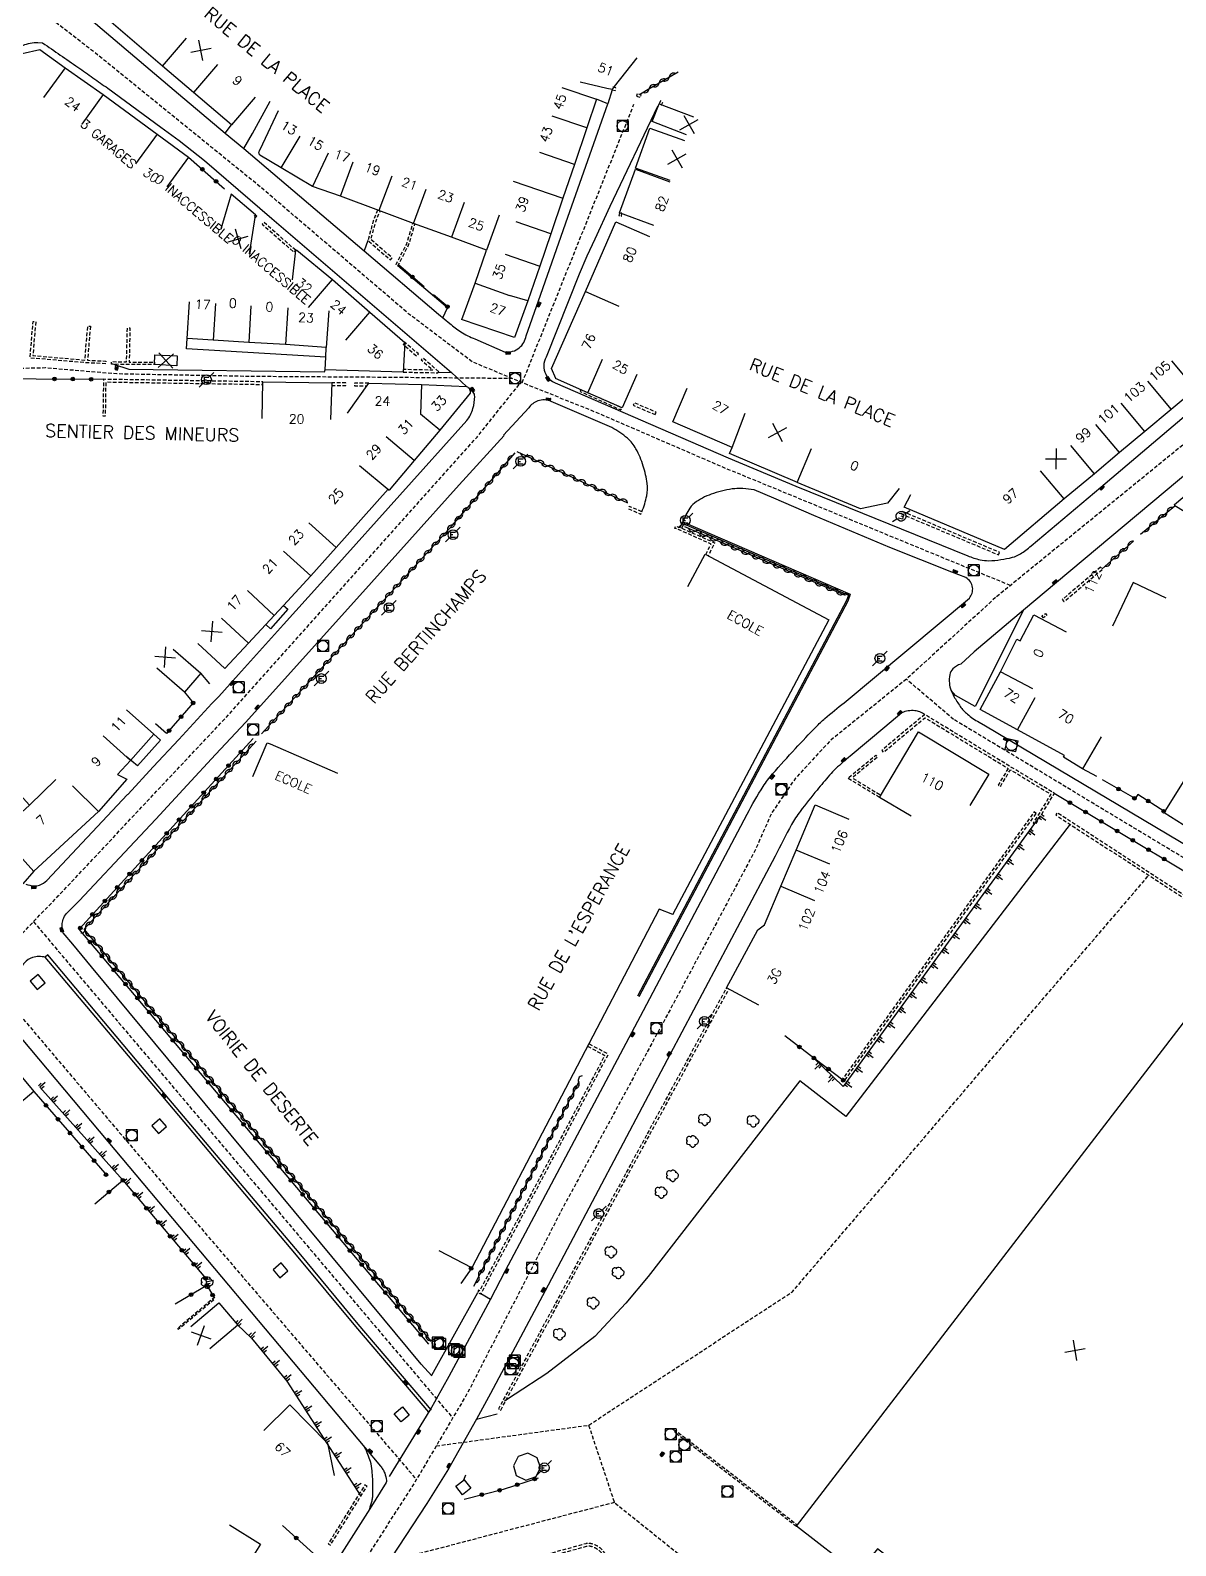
# Model space of a CAD drawing. Header units: millimetres. Extents: x 155999 to 157000, y 122000 to 123000.
# Drawn here: x 156543.5 to 156699.7, y 122399.7 to 122606.3 of the extents above; entities that cross this region are included whole.
import ezdxf
from ezdxf.enums import TextEntityAlignment as Align

# ---------------------------------------------------------------- set-up
doc = ezdxf.new("R2010")
doc.units = ezdxf.units.MM
doc.linetypes.add('DASHED', pattern=[0.75, 0.5, -0.25])
doc.layers.get('0').update_dxf_attribs({"linetype": 'CONTINUOUS'})
for name, color, linetype in [('W0001', 6, 'DASHED'), ('W0008', 7, 'CONTINUOUS'), ('W0017', 7, 'CONTINUOUS'), ('W0100', 7, 'CONTINUOUS'), ('W0112', 1, 'DASHED'), ('W0211', 2, 'CONTINUOUS'), ('W0300', 7, 'CONTINUOUS'), ('W0310', 3, 'CONTINUOUS'), ('W0322', 7, 'CONTINUOUS'), ('W0400', 7, 'CONTINUOUS'), ('W0420', 7, 'CONTINUOUS'), ('W0471', 7, 'CONTINUOUS'), ('W0989', 7, 'CONTINUOUS'), ('W0991', 7, 'CONTINUOUS'), ('W1102', 7, 'CONTINUOUS')]:
    doc.layers.add(name, color=color, linetype=linetype)
doc.styles.get("Standard").update_dxf_attribs({"font": 'romans.shx', "width": 0.85})

# ---------------------------------------------------------------- blocks, each defined once
blk = doc.blocks.new('t310o')
at = {"color": 0, "linetype": 'Continuous'}
for centre, start, end in [((-0.5, 0.38), 216.8699, 323.1304), ((0.5, -0.37), 36.8699, 143.1303)]:
    blk.add_arc(centre, 0.625, start, end, dxfattribs=at)
blk = doc.blocks.new('t991o')
at = {"color": 0, "linetype": 'Continuous'}
for p, q in [((-1, 1), (1, -1)), ((-1, -1), (1, 1))]:
    blk.add_line(p, q, dxfattribs=at)
blk = doc.blocks.new('T420')
for p, q in [((0.75, 0.75), (-0.75, 0.75)), ((-0.75, 0.75), (-0.75, -0.75)), ((0.75, 0.75), (0.75, -0.75)), ((0.75, -0.75), (-0.75, -0.75))]:
    blk.add_line(p, q)
blk.add_ellipse((0, 0), major_axis=(-0.53, 0.53), ratio=1, start_param=3.926991, end_param=10.210176)
blk = doc.blocks.new('t322o')
at = {"color": 0, "linetype": 'Continuous'}
for radius in [0.25, 0.15]:
    blk.add_circle((0, 0), radius, dxfattribs=at)
blk = doc.blocks.new('T400')
for p, q in [((-0.15, 0.3), (0.15, 0.3)), ((-0.15, -0.25), (-0.15, 0.3)), ((-0.15, 0.15), (0.15, 0.15)), ((-0.15, 0), (0.15, 0)), ((0.15, 0.3), (0.15, -0.25)), ((-0.15, -0.15), (0.15, -0.15)), ((-0.15, -0.25), (-0.15, -0.3)), ((-0.15, -0.3), (0.15, -0.3)), ((0.15, -0.3), (0.15, -0.25))]:
    blk.add_line(p, q)
blk = doc.blocks.new('t211o')
at = {"color": 0, "linetype": 'Continuous'}
for p, q in [((-0.29, 0.5), (-0.29, 0)), ((0, 1), (0, 0)), ((0.29, 0.5), (0.29, 0))]:
    blk.add_line(p, q, dxfattribs=at)
blk = doc.blocks.new('T471')
for p, q in [((-0.333334, 0.333334), (-0.333334, -0.333334)), ((-0.333334, 0.333334), (0.333334, 0.333334)), ((-0.333334, 0), (0, 0)), ((0.500001, 0.500001), (1.000002, 1.000002)), ((-0.500001, -0.500001), (-1.000002, -1.000002)), ((-0.333334, -0.333334), (0.333334, -0.333334))]:
    blk.add_line(p, q)
blk.add_ellipse((0, 0), major_axis=(0.471405, 0.471405), ratio=1, start_param=5.4977871438, end_param=11.780972451)
blk = doc.blocks.new('T300')
for p, q in [((-0.8, 0.51), (-0.86, 0.34)), ((-0.86, 0.34), (-0.86, 0.17)), ((-0.86, 0.17), (-0.74, 0.06)), ((-0.69, 0.63), (-0.8, 0.51)), ((-0.8, -0.06), (-0.74, 0.06)), ((-0.74, 0.06), (-0.69, 0.11)), ((-0.57, 0.69), (-0.69, 0.63)), ((-0.46, 0.69), (-0.57, 0.69)), ((-0.29, 0.63), (-0.46, 0.69)), ((-0.29, 0.63), (-0.17, 0.74)), ((-0.23, 0.57), (-0.29, 0.63)), ((-0.17, 0.74), (-0.06, 0.8)), ((-0.06, 0.8), (0.06, 0.8)), ((0.06, 0.8), (0.23, 0.74)), ((0.23, 0.74), (0.34, 0.63)), ((0.34, 0.63), (0.4, 0.51)), ((0.46, 0.46), (0.34, 0.46)), ((0.4, 0.51), (0.4, 0.46)), ((0.57, 0.4), (0.46, 0.46)), ((0.57, 0.4), (0.69, 0.29)), ((0.69, 0.29), (0.74, 0.17)), ((0.74, 0.06), (0.69, -0.17)), ((0.74, 0.17), (0.74, 0.06)), ((-0.8, -0.17), (-0.8, -0.06)), ((-0.8, -0.23), (-0.8, -0.17)), ((-0.74, -0.34), (-0.8, -0.23)), ((-0.69, -0.4), (-0.74, -0.34)), ((-0.51, -0.46), (-0.69, -0.4)), ((-0.4, -0.46), (-0.51, -0.46)), ((-0.4, -0.46), (-0.34, -0.46)), ((-0.34, -0.46), (-0.34, -0.4)), ((-0.34, -0.51), (-0.34, -0.46)), ((-0.29, -0.63), (-0.34, -0.51)), ((-0.17, -0.74), (-0.29, -0.63)), ((-0.06, -0.8), (-0.17, -0.74)), ((0.06, -0.8), (-0.06, -0.8)), ((0.17, -0.74), (0.06, -0.8)), ((0.23, -0.69), (0.17, -0.74)), ((0.29, -0.46), (0.23, -0.46)), ((0.29, -0.63), (0.23, -0.69)), ((0.46, -0.4), (0.29, -0.46)), ((0.34, -0.51), (0.29, -0.63)), ((0.34, -0.51), (0.34, -0.46)), ((0.57, -0.34), (0.46, -0.4)), ((0.63, -0.29), (0.57, -0.34)), ((0.69, -0.17), (0.63, -0.29))]:
    blk.add_line(p, q)

msp = doc.modelspace()

# ---------------------------------------------------------------- linework, layer by layer
at = {"layer": 'W0001', "flags": 128}
for points in [[(156677.2, 122530.64), (156665.57, 122535.41), (156637.9, 122546.8), (156620.69, 122554.24), (156611.34, 122558), (156603.78, 122561.14), (156595.18, 122567.65), (156575.07, 122584.85), (156552.36, 122603.28), (156540.62, 122612.35), (156526.2, 122622.22), (156514.46, 122624.31), (156502.6, 122630.36), (156480.11, 122642.19)], [(156610.63, 122558.3), (156625.86, 122596.25)], [(156729.53, 122573.77), (156709.34, 122556.81), (156675.19, 122529)], [(156510.79, 122561.3), (156521.53, 122559.76), (156532.46, 122560.11), (156545.6, 122560.34), (156555.36, 122559.53), (156573.61, 122559.18), (156591.29, 122559.06), (156609.18, 122558.9)], [(156526.3, 122466.45), (156547.35, 122488.3), (156570.71, 122513.16), (156604.47, 122550.88), (156610.46, 122558.37)], [(156675.19, 122529), (156663.01, 122517.86), (156652.66, 122509.5), (156647.9, 122504.38), (156644.64, 122499.62), (156642.43, 122494.62)], [(156669.46, 122512.37), (156663.01, 122517.86)], [(156885.67, 122419.19), (156883.35, 122417.57), (156881.84, 122416.92), (156879.6, 122416.39), (156877.36, 122416.43), (156875.03, 122416.71), (156871.53, 122417.57), (156862.76, 122419.65), (156830.63, 122427.32), (156826.11, 122428.22), (156821.01, 122429), (156814.91, 122428.92), (156810.01, 122428.83), (156807.31, 122429.59), (156802.92, 122432.29), (156791.7, 122439.38), (156769.25, 122452.79), (156719.89, 122481.96), (156699.55, 122494.28), (156669.46, 122512.37)], [(156642.43, 122494.62), (156632.16, 122475.33), (156616.09, 122445.65), (156603.19, 122420.59), (156595.88, 122408.19), (156588.34, 122396.51), (156586.63, 122393.83)], [(156598.91, 122413.32), (156619.68, 122416.14), (156647.47, 122434.34), (156696.07, 122491.11)], [(156543.97, 122484.79), (156601.14, 122417.12)], [(156537.24, 122477.8), (156562.27, 122448.3), (156596.2, 122408.73)], [(156619.68, 122416.14), (156623.19, 122405.6), (156668.45, 122369.35)], [(156623.19, 122405.6), (156588.3, 122396.45)]]:
    msp.add_lwpolyline(points, dxfattribs=at)
at = {"layer": 'W0008', "flags": 128}
for points in [[(156551.23, 122608.29), (156563.77, 122597.69), (156570.1, 122592.33), (156572.68, 122590.21), (156589.07, 122576.28), (156599.21, 122567.65), (156600.74, 122566.37, 0.021853), (156601.47, 122565.76, 0.021853), (156602.26, 122565.21, 0.02428), (156603.19, 122564.69, 0.02428), (156604.16, 122564.25), (156608.29, 122562.46, 0.096091), (156609.31, 122562.57, 0.096091), (156610.21, 122563.05, 0.089552), (156610.84, 122563.77, 0.089552), (156611.17, 122564.67), (156612.86, 122569.45), (156616.84, 122580.86), (156622.28, 122596.3), (156620.76, 122596.96)], [(156506.79, 122549.37), (156525.18, 122578.11), (156529, 122582.6), (156529.69, 122583.58), (156530.77, 122585.31), (156532.31, 122587.8), (156541.19, 122603.31, -0.049086), (156541.82, 122603.86, -0.049086), (156542.54, 122604.28, -0.061304), (156543.54, 122604.6, -0.061304), (156544.58, 122604.66), (156545.22, 122604.62, -0.000956), (156547.63, 122602.96, -0.000956), (156550.04, 122601.3, -0.000816), (156552.08, 122599.87, -0.000816), (156554.12, 122598.43), (156561.36, 122593.14), (156563.82, 122591.33), (156567.31, 122588.58), (156576.48, 122580.7), (156600.96, 122559.66)], [(156629.06, 122595.96), (156622.57, 122582.3), (156620.52, 122577.87), (156619.45, 122575.55), (156618.37, 122573.1), (156613.88, 122561.77, 0.122007), (156613.57, 122560.61, 0.122007), (156613.84, 122559.44, 0.08951), (156614.38, 122558.73, 0.08951), (156615.13, 122558.25), (156638.7, 122548.03), (156647.96, 122544.2), (156671.38, 122534.69, 0.043863), (156673.06, 122534.15, 0.064023), (156674.26, 122534.02, 0.028066), (156675.9, 122534.16, 0.028876), (156677.47, 122534.48, 0.075082), (156678.58, 122534.95, 0.049808), (156680.01, 122536.05), (156689.53, 122544.03), (156727.49, 122576.23)], [(156731.57, 122571.3), (156683.49, 122531.04), (156678.99, 122527.28), (156672.38, 122514.15), (156669.71, 122515.66), (156669.11, 122516.32, 0.037875), (156669.49, 122515.51, 0.021257), (156670.35, 122514.16, 0.06657), (156671.33, 122513.09, 0.050372), (156672.92, 122512.01), (156673.8, 122511.48), (156721.9, 122482.9)], [(156542.91, 122489.92, 0.060392), (156544.03, 122489.67, 0.127502), (156544.8, 122489.79, 0.084384), (156545.79, 122490.42), (156556.8, 122502.14), (156556.89, 122502.18), (156560.31, 122505.9), (156563.8, 122509.66), (156568.3, 122514.55), (156569.23, 122515.5), (156571.94, 122518.5), (156578.05, 122525.31), (156584.78, 122532.79), (156603.06, 122553.14, 0.053318), (156603.57, 122553.91, 0.053318), (156603.91, 122554.76, 0.066053), (156604.15, 122556.42, 0.181962), (156603.93, 122557.01), (156603.44, 122557.58)], [(156626.94, 122540.69, 0.054365), (156627.6, 122542.88, 0.075065), (156627.66, 122544.54, 0.048795), (156627.14, 122546.93, 0.047017), (156626.14, 122549.27, 0.088938), (156624.97, 122550.72, 0.063604), (156622.83, 122552.16), (156614.59, 122555.73, 0.095503), (156613.67, 122555.94, 0.095503), (156612.74, 122555.81, 0.079193), (156612.05, 122555.43, 0.079193), (156611.51, 122554.86), (156608.09, 122551.12)], [(156598.3, 122422.88), (156596.83, 122424.44), (156551.89, 122478.66), (156549.34, 122481.75), (156548.04, 122483.27, -0.070157), (156547.87, 122483.98, -0.070157), (156547.91, 122484.71, -0.083954), (156548.22, 122485.53, -0.083954), (156548.78, 122486.21), (156550.21, 122487.63), (156557.8, 122495.75), (156560.67, 122498.77), (156564.95, 122503.41), (156568.79, 122507.57), (156571.55, 122510.55), (156572.9, 122511.96), (156588.49, 122529.28), (156602.03, 122544.35), (156608.15, 122551.08)], [(156592.53, 122409.13), (156598.05, 122418.2), (156600.64, 122422.82), (156606.31, 122433.3), (156608.33, 122437.23), (156627.15, 122472.69), (156633.3, 122484.31), (156641.3, 122499.46, -0.019307), (156643.49, 122503.23, -0.039297), (156644.77, 122504.95, -0.006037), (156647.88, 122508.4, -0.006832), (156650.7, 122511.37, -0.021894), (156651.9, 122512.49, -0.010505), (156654.53, 122514.66), (156671.6, 122528.92, 0.107975), (156671.98, 122529.6, 0.107975), (156672.04, 122530.37, 0.116351), (156671.74, 122531.14, 0.116351), (156671.12, 122531.71), (156669.23, 122532.46), (156660.77, 122535.81), (156650.38, 122540.16), (156644.93, 122542.54), (156642.24, 122543.67, 0.031427), (156640.73, 122543.86, 0.042993), (156639.62, 122543.84, 0.055379), (156636.71, 122543.2, 0.06357), (156634.37, 122542.07, 0.100423), (156633.48, 122541.18, 0.060329), (156632.54, 122539.33)], [(156678.99, 122527.28), (156672.27, 122521.59), (156670.42, 122519.93, 0.106363), (156669.36, 122519.26, 0.153099), (156668.94, 122518.48, 0.065919), (156668.88, 122517.32, 0.074404), (156669.11, 122516.32)], [(156665.51, 122513.05, 0.059251), (156664.86, 122513.39, 0.059251), (156664.15, 122513.56, 0.072108), (156663.26, 122513.54, 0.072108), (156662.41, 122513.27), (156660.07, 122511.34), (156655.36, 122507.38, 0.013764), (156653.4, 122505.67, 0.028592), (156652.53, 122504.77, 0.007864), (156650.84, 122502.75, 0.005582), (156648.54, 122499.84, 0.03648), (156647.35, 122498.03, 0.012407), (156645.12, 122493.71), (156630.81, 122466.71), (156613.74, 122434.48), (156606.3, 122420.44), (156604.41, 122416.98), (156600.57, 122410.21), (156597.62, 122405.47), (156592.75, 122398.04), (156588.08, 122390.58)], [(156597.89, 122417.91), (156587.91, 122429.61), (156579.83, 122439.34), (156561.59, 122460.94), (156545.58, 122479.96, 0.11952), (156543.84, 122479.91, 0.15965), (156542.73, 122479.19, 0.086789), (156541.94, 122477.75, 0.094318), (156541.73, 122476.25, 0.049888), (156541.82, 122475.6, 0.043857), (156542.07, 122474.9)], [(156460.24, 122428.86), (156474.6, 122427.43), (156479.08, 122427.06), (156484.57, 122427.69), (156489.24, 122429.57), (156493.3, 122432.13), (156499.99, 122436.78), (156505.79, 122441.15), (156510.39, 122445.11), (156515.02, 122449.89), (156532.64, 122467.97), (156533.39, 122468.67), (156536.2, 122471.54, -0.069827), (156536.72, 122472.12, -0.082116), (156537.28, 122472.46, -0.072343), (156538.19, 122472.67, -0.087127), (156538.97, 122472.6, -0.120139), (156539.23, 122472.46, -0.03328), (156539.95, 122471.71), (156554.11, 122454.83), (156589.17, 122413.08)]]:
    msp.add_lwpolyline(points, format="xyb", dxfattribs=at)
for points in [[(156622.88, 122598.24), (156622.28, 122596.3)], [(156554.9, 122560.81), (156556.96, 122560.15), (156583.65, 122559.78), (156583.76, 122560.05)], [(156603.01, 122557.78), (156600.96, 122559.66), (156599.06, 122559.64)], [(156531.87, 122558.51), (156534.57, 122558.89), (156544.33, 122558.81)], [(156685.34, 122498.08), (156654.76, 122458.24), (156648.47, 122463.1), (156627.8, 122436.4), (156624.77, 122432.77), (156620.52, 122428.24), (156614, 122423.18), (156609.67, 122420.39), (156608.23, 122419.41)], [(156598.25, 122418.21), (156588.27, 122429.91), (156580.19, 122439.64), (156561.95, 122461.25), (156545.94, 122480.26), (156545.58, 122479.96)], [(156604.41, 122416.98), (156607.21, 122417.69)], [(156589.82, 122404.73), (156584.45, 122396.22)]]:
    msp.add_lwpolyline(points, dxfattribs=at)
msp.add_lwpolyline([(156590.23, 122406.38, 0.02419), (156590.27, 122407.74, 0.015104), (156590.16, 122409.91, 0.054635), (156589.92, 122411.17, 0.033886), (156589.18, 122413.1), (156591.28, 122410.57, -0.045936), (156591.62, 122410.11, -0.045936), (156591.87, 122409.6, -0.051728), (156592.13, 122408.62, -0.180605), (156592.07, 122408.33), (156589.82, 122404.73, 0.021657), (156590.14, 122405.81, 0.04257)], format="xyb", close=True, dxfattribs=at)
at = {"layer": 'W0017', "flags": 128}
for points in [[(156572.68, 122590.21), (156573.83, 122592.29), (156576.26, 122596.66)], [(156570.1, 122592.33), (156570.96, 122593.44)], [(156589.59, 122577.7), (156589.07, 122576.28)], [(156599.82, 122567.14), (156600.44, 122568.51), (156593.67, 122574.21)], [(156583.82, 122561.79), (156564.84, 122562.92), (156564.91, 122564.33)], [(156632.37, 122538.45), (156632.65, 122539.05), (156655.1, 122529.33), (156654.85, 122528.59), (156626.33, 122474.65)], [(156632.18, 122538.54), (156632.54, 122539.33), (156655.36, 122529.45), (156655.05, 122528.51), (156626.52, 122474.55)], [(156578.05, 122527.89), (156578.67, 122527.4), (156576.3, 122524.75), (156575.66, 122525.34)], [(156560.39, 122510.37), (156561.28, 122509.55), (156558.14, 122506.03), (156556.6, 122507.31)], [(156544.04, 122491.67), (156542.54, 122489.94)], [(156604.53, 122434.19), (156598.24, 122422.92)], [(156606.31, 122433.3), (156604.99, 122434.03)]]:
    msp.add_lwpolyline(points, dxfattribs=at)
for points in [[(156543.54, 122476.69), (156544.49, 122475.57), (156545.57, 122476.48), (156544.62, 122477.6)], [(156560.11, 122456.98), (156561.03, 122455.9), (156562.13, 122456.85), (156561.21, 122457.92)], [(156576.64, 122437.34), (156577.58, 122436.25), (156578.68, 122437.19), (156577.74, 122438.28)], [(156595.21, 122417.52), (156594.1, 122416.6), (156593.18, 122417.71), (156594.28, 122418.63)], [(156602.48, 122406.66), (156601.57, 122407.81), (156602.71, 122408.7), (156603.61, 122407.55)]]:
    msp.add_lwpolyline(points, close=True, dxfattribs=at)
at = {"layer": 'W0100', "flags": 128}
for points in [[(156574.22, 122597.23), (156570.96, 122593.44), (156565.81, 122597.87), (156561.58, 122601.46), (156551.69, 122609.9), (156551.58, 122612.03), (156554.78, 122615.91), (156557.36, 122618.96), (156560.57, 122622.79), (156564.63, 122627.65), (156571.12, 122635.35), (156574.75, 122639.69), (156578.25, 122643.84), (156580.82, 122646.93), (156583.94, 122650.61), (156589.57, 122657.3), (156593.32, 122661.63), (156597.14, 122666.26), (156600.88, 122670.63), (156610.48, 122682.01)], [(156535.96, 122582.66), (156531.71, 122585.29), (156535.62, 122591.61), (156536.35, 122591.19), (156538.1, 122593.73), (156537.33, 122594.44), (156542.41, 122603.18), (156544.83, 122603.72)], [(156544.84, 122603.72), (156548.27, 122601.23), (156553.47, 122597.58), (156560.83, 122592.18), (156565.12, 122589.05), (156562.17, 122585.01)], [(156622.88, 122598.24), (156623.21, 122598.67), (156626.31, 122602.59)], [(156548.27, 122601.23), (156545.36, 122597.16)], [(156616.02, 122598.55), (156620.76, 122596.96), (156619.45, 122593.05), (156617.77, 122588.05), (156616.17, 122583.46), (156614.54, 122578.61), (156613.03, 122574.2), (156611.38, 122569.44), (156609.59, 122564.45), (156602.35, 122566.9)], [(156622.87, 122598.25), (156622.17, 122598.42), (156618.54, 122599.29)], [(156553.47, 122597.58), (156550.55, 122593.52)], [(156633.02, 122592.1), (156628.36, 122593.91), (156629.3, 122596.33), (156633.96, 122594.52)], [(156560.83, 122592.18), (156557.88, 122588.15)], [(156630.81, 122585.84), (156626.09, 122587.52), (156628.03, 122592.98), (156632.75, 122591.31)], [(156628.57, 122579.74), (156623.87, 122581.47), (156626.07, 122587.42), (156630.76, 122585.69)], [(156573.45, 122575.86), (156574.21, 122580.81), (156574.26, 122581.17), (156570.95, 122584), (156569.52, 122579.21)], [(156595.79, 122579.98), (156591.06, 122581.76)], [(156602.39, 122566.9), (156604.19, 122571.88), (156605.76, 122576.37), (156600.98, 122578.12), (156595.79, 122579.99)], [(156615.21, 122558.84), (156614.6, 122560.22), (156619.24, 122570.72), (156623.41, 122580.23), (156627.99, 122578.23)], [(156579.29, 122572.31), (156579.73, 122576.34), (156579.88, 122576.38), (156584.73, 122572.36), (156589.84, 122567.89), (156594.61, 122563.79), (156594.39, 122559.73), (156583.72, 122560.03)], [(156726.22, 122577.61), (156722, 122574), (156717.7, 122570.28), (156713.54, 122566.84), (156710.07, 122563.93), (156706.29, 122560.75), (156702.45, 122557.43), (156699.11, 122554.65), (156695.52, 122551.65), (156692.09, 122548.76), (156688.65, 122545.87), (156684.52, 122542.46), (156676.39, 122535.56), (156662.72, 122541.32), (156663.6, 122543.03)], [(156583.76, 122560.03), (156583.82, 122561.79), (156583.89, 122563.11), (156578.36, 122563.49), (156573.33, 122563.79), (156568.48, 122564.08), (156564.91, 122564.33), (156565.26, 122569.32)], [(156703.2, 122539.32), (156699.61, 122541.48), (156699.58, 122541.7), (156731.33, 122568.36), (156734.55, 122564.53)], [(156626.26, 122559.42), (156624.24, 122554.85), (156619.57, 122556.91), (156615.15, 122558.86)], [(156575.16, 122553.41), (156575.23, 122558.41), (156584.64, 122558.28), (156584.47, 122553.28)], [(156648.17, 122544.68), (156638.91, 122548.63), (156639.26, 122549.46), (156631.15, 122552.94), (156633.12, 122557.53)], [(156662.05, 122543.88), (156660.45, 122541.88), (156656.74, 122541.07), (156648.14, 122544.7)], [(156633.23, 122530.49), (156635.58, 122534.91), (156652.43, 122525.94), (156631.14, 122485.74)], [(156698.46, 122528.9), (156693.94, 122531.04), (156691.98, 122526.9), (156691.13, 122525.1)], [(156689.58, 122509.98), (156687.05, 122505.66), (156684.42, 122507.21), (156684.57, 122507.46), (156678.18, 122510.96), (156673.07, 122513.74), (156675.83, 122518.86), (156678.1, 122523.3), (156678.54, 122523.07), (156680.38, 122526.63), (156684.82, 122524.33)], [(156563.02, 122521.94), (156566.79, 122518.66), (156564.57, 122516.1), (156560.79, 122519.37)], [(156538.25, 122513.66), (156534.62, 122510.37), (156543.41, 122500.7), (156539.24, 122496.91), (156544.04, 122491.63)], [(156556.66, 122513.7), (156560.39, 122510.37), (156557.19, 122506.78), (156555.42, 122504.85), (156556.71, 122504.22), (156552.85, 122499.83), (156544.04, 122491.67)], [(156663.68, 122499.17), (156659.37, 122501.72), (156664.67, 122510.68), (156674.25, 122504.9), (156671.66, 122500.62)], [(156573.88, 122504.61), (156575.86, 122509.19), (156576.25, 122509.03), (156585.43, 122505.06)], [(156704.27, 122501.72), (156701.63, 122497.47), (156698.15, 122499.64), (156700.79, 122503.88)], [(156642.89, 122473.41), (156638.48, 122475.78), (156642.74, 122483.7), (156643.68, 122484.36), (156645.89, 122489.64), (156647.97, 122494.57), (156650.56, 122500.72), (156655.17, 122498.78)], [(156631.16, 122485.77), (156629.31, 122486.5), (156603.73, 122437.61), (156599.3, 122439.93)], [(156667.24, 122359.53), (156663.27, 122362.57), (156676.84, 122380.31), (156679.27, 122383.49), (156666.16, 122393.75), (156659.07, 122399.3), (156656.36, 122395.92), (156648.01, 122402.35), (156710.51, 122483.61), (156778.2, 122443.06), (156775.25, 122439.03)], [(156520.44, 122432.6), (156516.58, 122429.42), (156507.18, 122440.86), (156512.38, 122445.32), (156518.48, 122450.53), (156522.67, 122454.79), (156525.67, 122457.8), (156528.59, 122460.74), (156531.6, 122463.76), (156534.13, 122466.34), (156537.35, 122469.64), (156544.04, 122461.63), (156540.2, 122458.43)], [(156565.45, 122429.59), (156569.26, 122432.82), (156571.84, 122429.76)], [(156571.85, 122429.77), (156568.03, 122426.54)], [(156575.37, 122415.43), (156578.95, 122418.92), (156584.08, 122413.67), (156584.99, 122409.27)], [(156613.11, 122410.35), (156612.66, 122411.67), (156611.39, 122412.33), (156610.05, 122411.87), (156609.42, 122410.61), (156609.79, 122409.29), (156611.13, 122408.66), (156612.51, 122409.14), (156613.1, 122410.38)], [(156570.69, 122402.56), (156574.93, 122399.9), (156568.55, 122389.74), (156563.19, 122381.26), (156559.48, 122375.32), (156556.03, 122369.84), (156552.56, 122364.31), (156551.39, 122362.44), (156552.72, 122361.59), (156547.63, 122353.45), (156545.67, 122351.2), (156541.91, 122354.5)]]:
    msp.add_lwpolyline(points, dxfattribs=at)
for points in [[(156591.06, 122581.77), (156585.86, 122583.71), (156582.02, 122585.04), (156577.76, 122587.6), (156574.86, 122589.33, -0.103869), (156574.76, 122589.46, -0.103869), (156574.72, 122589.62, -0.090291), (156574.73, 122589.76, -0.090291), (156574.8, 122589.89), (156575.26, 122590.87), (156577.39, 122595.39)], [(156586.8, 122554.14), (156589.7, 122558.22), (156596.9, 122558.06), (156603.01, 122557.78, -0.099615), (156603.27, 122557.64, -0.099615), (156603.45, 122557.4, -0.091188), (156603.53, 122557.14, -0.091188), (156603.51, 122556.87), (156599.4, 122551.82), (156595.91, 122547.68), (156592.49, 122543.62), (156592.34, 122543.75), (156585.24, 122535.84), (156581.8, 122531.97), (156578.05, 122527.89), (156576.81, 122526.55), (156573.28, 122522.77), (156570.06, 122519.32), (156566.4, 122522.73)]]:
    msp.add_lwpolyline(points, format="xyb", dxfattribs=at)
msp.add_lwpolyline([(156563.57, 122561.96), (156563.54, 122560.59), (156560.47, 122560.75), (156560.54, 122562.1)], close=True, dxfattribs=at)
at = {"layer": 'W0112', "flags": 128}
for points in [[(156622.88, 122598.24), (156623.32, 122598.14), (156623.4, 122598.48), (156622.96, 122598.59)], [(156626.19, 122597.37), (156626.76, 122597.21), (156626.85, 122597.52), (156626.28, 122597.69)], [(156629.5, 122596.71), (156629.3, 122596.33), (156629.61, 122596.16), (156629.81, 122596.55)], [(156590.91, 122581.82), (156590.31, 122580.35), (156589.59, 122577.7), (156589.74, 122577.55), (156592.65, 122575.04), (156592.88, 122575.31), (156589.99, 122577.81), (156590.64, 122580.23), (156591.24, 122581.69)], [(156574.43, 122580.99), (156574.26, 122581.17), (156574.01, 122580.92), (156574.18, 122580.74)], [(156579.73, 122576.34), (156575.39, 122580.17), (156575.16, 122579.91), (156579.5, 122576.08)], [(156596, 122579.91), (156595.68, 122580.01), (156594.82, 122577.19), (156593.37, 122574.36), (156593.67, 122574.21), (156595.13, 122577.06)], [(156623.87, 122581.47), (156623.8, 122581.07), (156624.15, 122581.01), (156624.22, 122581.4)], [(156551.73, 122565.98), (156551.34, 122561.35), (156553.84, 122561.23), (156553.82, 122560.88), (156551.31, 122560.99), (156543.5, 122561.66), (156543.92, 122566.64), (156544.28, 122566.61), (156543.88, 122561.99), (156550.98, 122561.38), (156551.38, 122566.01)], [(156594.61, 122563.79), (156594.38, 122563.52), (156596.22, 122561.94), (156596.46, 122562.21)], [(156599.23, 122559.79), (156597.08, 122561.67), (156596.85, 122561.4), (156598.45, 122560), (156594.39, 122560.08), (156594.39, 122559.73), (156599.06, 122559.64)], [(156618.63, 122557.33), (156618.53, 122557.1), (156624.09, 122554.59), (156624.21, 122554.86)], [(156628.76, 122553.94), (156628.9, 122554.27), (156625.9, 122555.54), (156625.76, 122555.21)], [(156626.94, 122540.69), (156625.22, 122541.43), (156625.08, 122541.11), (156626.8, 122540.36)], [(156675.59, 122534.82), (156675.73, 122535.15), (156662.47, 122540.73), (156662.33, 122540.4)], [(156689.51, 122533.12), (156684.28, 122528.71), (156684.51, 122528.44), (156689.74, 122532.85)], [(156681.7, 122526.23), (156681.5, 122526.52), (156681.97, 122526.82), (156682.16, 122526.53)], [(156680.73, 122499.55), (156680.44, 122499.76), (156654.26, 122463.27), (156654.55, 122463.07)], [(156709.45, 122482.43), (156709.65, 122482.73), (156683.57, 122499.65), (156683.38, 122499.35)], [(156563.61, 122429.33), (156563.7, 122429.22), (156568.74, 122433.43), (156568.64, 122433.54)], [(156648.01, 122402.35), (156648.14, 122402.52), (156631.52, 122415.41), (156631.39, 122415.24)], [(156589.47, 122407.82), (156589.17, 122408.01), (156588.3, 122406.64), (156584.16, 122399.96), (156584.46, 122399.78), (156588.6, 122406.45)]]:
    msp.add_lwpolyline(points, close=True, dxfattribs=at)
for points in [[(156560.47, 122561.11), (156560.47, 122560.75), (156557.01, 122560.75), (156554.61, 122560.81), (156554.62, 122561.17), (156556.66, 122561.12), (156556.78, 122565.76), (156557.13, 122565.75), (156557.02, 122561.11), (156560.49, 122561.11)], [(156575.22, 122558.05), (156575.23, 122558.41), (156553.52, 122558.75), (156553.44, 122553.76), (156553.8, 122553.75), (156553.87, 122558.39), (156575.22, 122558.05)], [(156584.63, 122557.92), (156586.56, 122557.9), (156586.56, 122558.25), (156584.64, 122558.28), (156584.64, 122557.92)], [(156589.7, 122558.22), (156587.75, 122558.24), (156587.75, 122557.88), (156589.45, 122557.87)], [(156635.66, 122534.86), (156636.39, 122536.28), (156632.05, 122538.21), (156631.44, 122538.42), (156631.55, 122538.75), (156632.18, 122538.54), (156636.87, 122536.45), (156635.98, 122534.69)], [(156676.9, 122505.7), (156675.53, 122503.43), (156675.84, 122503.25), (156677.21, 122505.51), (156682.71, 122502.18), (156680.3, 122498.21), (156680.61, 122498.03), (156683.2, 122502.3), (156677.09, 122506), (156665.51, 122513.05), (156659.65, 122508.16), (156659.88, 122507.89), (156665.54, 122512.61), (156676.9, 122505.7)], [(156659.37, 122501.72), (156655.03, 122504.35), (156658.86, 122507.52), (156659.09, 122507.25), (156655.64, 122504.4), (156659.56, 122502.02)], [(156638.8, 122475.61), (156638.48, 122475.78), (156623.83, 122448.79), (156607.38, 122418.37), (156607.69, 122418.2), (156624.14, 122448.62), (156638.8, 122475.61)], [(156619.54, 122467.82), (156621.89, 122466.57), (156604.82, 122434.47), (156604.65, 122434.53), (156604.53, 122434.19), (156604.99, 122434.03), (156622.37, 122466.72), (156619.7, 122468.14)]]:
    msp.add_lwpolyline(points, dxfattribs=at)
msp.add_lwpolyline([(156618.76, 122399.82), (156612.48, 122398.12), (156612.58, 122397.78), (156618.86, 122399.48), (156619.41, 122399.64, -0.126298), (156619.9, 122399.66, -0.079154), (156620.77, 122399.31, -0.045214), (156621.08, 122399.08, -0.03816), (156621.41, 122398.75), (156648.19, 122366.94), (156645.4, 122364.59), (156645.63, 122364.32), (156648.69, 122366.89), (156621.68, 122398.97, 0.03816), (156621.31, 122399.35, 0.045214), (156620.95, 122399.61, 0.079154), (156619.98, 122400, 0.126298), (156619.31, 122399.98)], format="xyb", close=True, dxfattribs=at)
at = {"layer": 'W0211', "flags": 128}
for points in [[(156681.21, 122499.19), (156654.41, 122462.32), (156650.41, 122466.2)], [(156544.84, 122462.21), (156556.16, 122449.55), (156567.43, 122436.17), (156567.63, 122435.22), (156568.62, 122433.52)], [(156571.73, 122429.86), (156573.72, 122428), (156578.52, 122422.15), (156588.6, 122406.45)]]:
    msp.add_lwpolyline(points, dxfattribs=at)
at = {"layer": 'W0310', "flags": 128}
for points in [[(156626.6, 122597.6), (156627.57, 122598.16), (156631.9, 122600.67)], [(156575.06, 122510.39), (156601.08, 122538.84), (156609.66, 122548.72)], [(156609.88, 122548.91), (156624.99, 122541.92)], [(156694.95, 122537.62), (156699.61, 122541.48)], [(156632.77, 122538.66), (156654.68, 122529.31)], [(156689.7, 122532.89), (156694, 122536.68)], [(156598.27, 122427.54), (156550.9, 122483.78), (156574.33, 122509.42)], [(156618.35, 122462.95), (156603.99, 122435.05)]]:
    msp.add_lwpolyline(points, dxfattribs=at)
at = {"layer": 'W0322', "flags": 128}
for points in [[(156565.12, 122589.05), (156570.01, 122584.74)], [(156597.24, 122571.36), (156593.74, 122574.35)], [(156600.47, 122568.63), (156598.54, 122570.29)], [(156544.33, 122558.81), (156553.51, 122558.76)], [(156568.03, 122517.21), (156566.79, 122518.66)], [(156564.57, 122516.1), (156565.74, 122514.63), (156562.13, 122510.47), (156560.62, 122511.79)], [(156597.87, 122427.2), (156550.21, 122483.79), (156573.95, 122509.77)], [(156688.97, 122504.58), (156687.05, 122505.66)], [(156698.26, 122499.76), (156694.57, 122502.16), (156694.21, 122501.58), (156689.78, 122504.12)], [(156683.17, 122502.32), (156710.5, 122485.95)], [(156654.55, 122463.07), (156650.41, 122466.2), (156646.43, 122469.22)], [(156544.04, 122461.63), (156554, 122450.15)], [(156552.34, 122446.33), (156556.16, 122449.55), (156567.43, 122436.17), (156567.63, 122435.22), (156568.62, 122433.52)], [(156603.73, 122437.61), (156602.23, 122435.46)], [(156563.31, 122432.7), (156567.63, 122435.22)], [(156602.67, 122408.67), (156602.92, 122409.37)], [(156602.7, 122406.07), (156608.05, 122407.41), (156612.86, 122408.98)], [(156583.13, 122397.77), (156577.94, 122402.44)]]:
    msp.add_lwpolyline(points, dxfattribs=at)
at = {"layer": 'W1102'}
for p, q in [((156561.58, 122601.46), (156564.82, 122605.27)), ((156569.06, 122601.67), (156565.81, 122597.87)), ((156619.45, 122593.05), (156614.71, 122594.64)), ((156577.76, 122587.6), (156580.33, 122591.89)), ((156584.14, 122589.57), (156582.02, 122585.04)), ((156585.86, 122583.71), (156587.56, 122588.41)), ((156617.77, 122588.05), (156613.03, 122589.67)), ((156592.82, 122586.45), (156591.06, 122581.76)), ((156595.79, 122579.98), (156597.52, 122584.68)), ((156609.37, 122585.78), (156616.17, 122583.46)), ((156602.7, 122582.87), (156600.98, 122578.12)), ((156607.5, 122581.14), (156605.76, 122576.37)), ((156614.54, 122578.61), (156609.8, 122580.21)), ((156608.31, 122575.82), (156613.03, 122574.2)), ((156581.49, 122568.55), (156584.73, 122572.36)), ((156604.19, 122571.88), (156608.91, 122570.2)), ((156611.38, 122569.44), (156608.91, 122570.2)), ((156619.24, 122570.72), (156623.81, 122568.71)), ((156568.81, 122569.07), (156568.48, 122564.08)), ((156573.63, 122568.79), (156573.33, 122563.79)), ((156578.68, 122568.48), (156578.36, 122563.49)), ((156584.23, 122568.1), (156583.89, 122563.11)), ((156586.57, 122564.11), (156589.84, 122567.89)), ((156619.57, 122556.91), (156621.59, 122561.49)), ((156702.45, 122557.43), (156699.21, 122561.25)), ((156596.9, 122558.06), (156596.76, 122554)), ((156695.91, 122558.49), (156699.11, 122554.65)), ((156695.52, 122551.65), (156692.31, 122555.48)), ((156599.4, 122551.82), (156596.76, 122554)), ((156639.26, 122549.46), (156641.02, 122554.14)), ((156595.91, 122547.68), (156592.09, 122550.9)), ((156692.09, 122548.76), (156688.87, 122552.58)), ((156648.14, 122544.7), (156650.08, 122549.3)), ((156688.65, 122545.87), (156685.45, 122549.71)), ((156588.41, 122547.02), (156592.49, 122543.62)), ((156684.52, 122542.46), (156681.31, 122546.29)), ((156581.52, 122539.17), (156585.24, 122535.84)), ((156578.09, 122535.32), (156581.8, 122531.97)), ((156573.15, 122529.96), (156576.81, 122526.55)), ((156569.63, 122526.19), (156573.28, 122522.77)), ((156680.26, 122516.53), (156675.83, 122518.86)), ((156678.18, 122510.96), (156680.57, 122515.35)), ((156557.19, 122506.78), (156553.48, 122510.13)), ((156543.41, 122500.7), (156547.01, 122504.18)), ((156552.85, 122499.83), (156549.27, 122503.33)), ((156652.58, 122492.63), (156647.97, 122494.57)), ((156645.89, 122489.64), (156650.5, 122487.7))]:
    msp.add_line(p, q, dxfattribs=at)

# ---------------------------------------------------------------- block references
at = {"layer": 'W0211'}
for p, rotation in [((156681.21, 122499.19), 233.9790580178238), ((156679.74, 122497.17), 233.9790580178238), ((156678.27, 122495.15), 233.9790580178238), ((156676.8, 122493.12), 233.9790580178238), ((156675.33, 122491.1), 233.9790580178238), ((156673.86, 122489.08), 233.9790580178238), ((156672.39, 122487.06), 233.9790580178238), ((156670.92, 122485.04), 233.9790580178238), ((156669.45, 122483.01), 233.9790580178238), ((156667.98, 122480.99), 233.9790580178238), ((156666.51, 122478.97), 233.9790580178238), ((156665.04, 122476.95), 233.9790580178238), ((156663.57, 122474.93), 233.9790580178238), ((156662.1, 122472.9), 233.9790580178238), ((156660.63, 122470.88), 233.9790580178238), ((156659.16, 122468.86), 233.9790580178238), ((156657.69, 122466.84), 233.9790580178238), ((156651.24, 122465.39), 135.8429952354653), ((156656.22, 122464.82), 233.9790580178238), ((156544.84, 122462.21), 311.8057041602386), ((156653.03, 122463.65), 135.8429952354653), ((156654.75, 122462.79), 233.9790580178238), ((156546.51, 122460.35), 311.8057041602386), ((156548.18, 122458.48), 311.8057041602386), ((156549.84, 122456.62), 311.8057041602386), ((156551.51, 122454.76), 311.8057041602386), ((156553.17, 122452.89), 311.8057041602386), ((156554.84, 122451.03), 311.8057041602386), ((156556.5, 122449.16), 310.0963862809884), ((156558.11, 122447.24), 310.0963862809884), ((156559.72, 122445.33), 310.0963862809884), ((156561.33, 122443.42), 310.0963862809884), ((156562.94, 122441.51), 310.0963862809884), ((156564.55, 122439.59), 310.0963862809884), ((156566.16, 122437.68), 310.0963862809884), ((156567.54, 122435.66), 281.6819852877279), ((156571.73, 122429.86), 316.8733400335113), ((156573.56, 122428.15), 316.8733400335113), ((156575.16, 122426.24), 309.4387603968909), ((156576.75, 122424.31), 309.4387603968909), ((156578.34, 122422.38), 309.4387603968909), ((156579.72, 122420.29), 302.6784622587541), ((156581.07, 122418.19), 302.6784622587541), ((156582.42, 122416.08), 302.6784622587541), ((156583.77, 122413.98), 302.6784622587541), ((156585.12, 122411.87), 302.6784622587541), ((156586.47, 122409.77), 302.6784622587541), ((156587.82, 122407.67), 302.6784622587541)]:
    msp.add_blockref('t211o', p, dxfattribs=dict(at, rotation=rotation))
at = {"layer": 'W0300'}
for p in [(156635.53, 122457.77), (156642.14, 122457.58), (156633.88, 122454.82), (156631.16, 122450.14), (156629.61, 122447.86), (156622.76, 122439.73), (156623.75, 122436.89), (156567.7, 122435.57), (156620.33, 122432.78), (156615.73, 122428.52)]:
    msp.add_blockref('T300', p, dxfattribs=at)
at = {"layer": 'W0310'}
for p, rotation in [((156630.66, 122599.95), 30.08552482773041), ((156627.95, 122598.38), 30.08552482773041), ((156629.31, 122599.17), 30.08552482773041), ((156611.3, 122548.26), 335.1668321429593), ((156607.64, 122546.38), 49.01594133346832), ((156608.66, 122547.57), 49.01594133346832), ((156612.72, 122547.6), 335.1668321429593), ((156614.14, 122546.94), 335.1668321429593), ((156615.56, 122546.28), 335.1668321429593), ((156605.58, 122544.02), 49.01594133346832), ((156606.61, 122545.2), 49.01594133346832), ((156616.98, 122545.63), 335.1668321429593), ((156618.41, 122544.97), 335.1668321429593), ((156619.83, 122544.31), 335.1668321429593), ((156603.53, 122541.66), 49.01594133346832), ((156604.56, 122542.84), 49.01594133346832), ((156621.25, 122543.65), 335.1668321429593), ((156622.67, 122543), 335.1668321429593), ((156624.09, 122542.34), 335.1668321429593), ((156602.5, 122540.47), 49.01594133346832), ((156697.36, 122539.62), 39.6467400844733), ((156698.57, 122540.62), 39.6467400844733), ((156600.43, 122538.13), 47.55541414101808), ((156601.47, 122539.29), 49.01594133346832), ((156634.21, 122538.04), 336.8864044558565), ((156696.16, 122538.62), 39.6467400844733), ((156598.31, 122535.81), 47.55541414101808), ((156599.37, 122536.97), 47.55541414101808), ((156635.65, 122537.43), 336.8864044558565), ((156637.09, 122536.81), 336.8864044558565), ((156638.53, 122536.2), 336.8864044558565), ((156693.23, 122536), 41.38305262340046), ((156596.2, 122533.5), 47.55541414101808), ((156597.26, 122534.66), 47.55541414101808), ((156639.97, 122535.58), 336.8864044558565), ((156641.41, 122534.97), 336.8864044558565), ((156642.85, 122534.36), 336.8864044558565), ((156644.29, 122533.74), 336.8864044558565), ((156690.88, 122533.93), 41.38305262340046), ((156692.05, 122534.96), 41.38305262340046), ((156595.14, 122532.35), 47.55541414101808), ((156645.73, 122533.13), 336.8864044558565), ((156647.17, 122532.51), 336.8864044558565), ((156648.61, 122531.9), 336.8864044558565), ((156593.03, 122530.04), 47.55541414101808), ((156594.09, 122531.19), 47.55541414101808), ((156650.05, 122531.28), 336.8864044558565), ((156651.5, 122530.67), 336.8864044558565), ((156652.94, 122530.05), 336.8864044558565), ((156590.92, 122527.72), 47.55541414101808), ((156591.97, 122528.88), 47.55541414101808), ((156654.38, 122529.44), 336.8864044558565), ((156588.8, 122525.41), 47.55541414101808), ((156589.86, 122526.57), 47.55541414101808), ((156586.69, 122523.1), 47.55541414101808), ((156587.75, 122524.26), 47.55541414101808), ((156585.63, 122521.95), 47.55541414101808), ((156583.52, 122519.64), 47.55541414101808), ((156584.58, 122520.79), 47.55541414101808), ((156581.41, 122517.32), 47.55541414101808), ((156582.46, 122518.48), 47.55541414101808), ((156579.29, 122515.01), 47.55541414101808), ((156580.35, 122516.17), 47.55541414101808), ((156577.18, 122512.7), 47.55541414101808), ((156578.23, 122513.86), 47.55541414101808), ((156576.12, 122511.55), 47.55541414101808), ((156572.22, 122507.1), 47.57172478287077), ((156573.28, 122508.26), 47.57172478287077), ((156570.11, 122504.79), 47.57172478287077), ((156571.16, 122505.95), 47.57172478287077), ((156567.99, 122502.48), 47.57172478287077), ((156569.05, 122503.64), 47.57172478287077), ((156566.94, 122501.32), 47.57172478287077), ((156564.82, 122499.01), 47.57172478287077), ((156565.88, 122500.17), 47.57172478287077), ((156562.71, 122496.7), 47.57172478287077), ((156563.77, 122497.86), 47.57172478287077), ((156560.6, 122494.39), 47.57172478287077), ((156561.65, 122495.55), 47.57172478287077), ((156558.49, 122492.08), 47.57172478287077), ((156559.54, 122493.23), 47.57172478287077), ((156557.43, 122490.92), 47.57172478287077), ((156555.32, 122488.61), 47.57172478287077), ((156556.37, 122489.77), 47.57172478287077), ((156553.2, 122486.3), 47.57172478287077), ((156554.26, 122487.45), 47.57172478287077), ((156551.09, 122483.99), 47.57172478287077), ((156552.15, 122485.14), 47.57172478287077), ((156551.73, 122482.8), 130.1092002800128), ((156552.73, 122481.6), 130.1092002800128), ((156553.74, 122480.4), 130.1092002800128), ((156554.75, 122479.2), 130.1092002800128), ((156555.76, 122478.01), 130.1092002800128), ((156556.77, 122476.81), 130.1092002800128), ((156557.78, 122475.61), 130.1092002800128), ((156558.79, 122474.41), 130.1092002800128), ((156559.8, 122473.21), 130.1092002800128), ((156560.81, 122472.02), 130.1092002800128), ((156561.81, 122470.82), 130.1092002800128), ((156562.82, 122469.62), 130.1092002800128), ((156563.83, 122468.42), 130.1092002800128), ((156564.84, 122467.23), 130.1092002800128), ((156565.85, 122466.03), 130.1092002800128), ((156566.86, 122464.83), 130.1092002800128), ((156567.87, 122463.63), 130.1092002800128), ((156568.88, 122462.44), 130.1092002800128), ((156569.89, 122461.24), 130.1092002800128), ((156617.61, 122461.51), 242.7780878929356), ((156618.32, 122462.9), 242.7780878929356), ((156570.89, 122460.04), 130.1092002800128), ((156616.89, 122460.11), 242.7780878929356), ((156571.9, 122458.84), 130.1092002800128), ((156572.91, 122457.64), 130.1092002800128), ((156615.46, 122457.33), 242.7780878929356), ((156616.17, 122458.72), 242.7780878929356), ((156573.92, 122456.45), 130.1092002800128), ((156574.93, 122455.25), 130.1092002800128), ((156614.74, 122455.94), 242.7780878929356), ((156575.94, 122454.05), 130.1092002800128), ((156576.95, 122452.85), 130.1092002800128), ((156613.31, 122453.15), 242.7780878929356), ((156614.02, 122454.54), 242.7780878929356), ((156577.96, 122451.66), 130.1092002800128), ((156612.59, 122451.76), 242.7780878929356), ((156578.97, 122450.46), 130.1092002800128), ((156579.97, 122449.26), 130.1092002800128), ((156611.16, 122448.97), 242.7780878929356), ((156611.87, 122450.37), 242.7780878929356), ((156580.98, 122448.06), 130.1092002800128), ((156581.99, 122446.86), 130.1092002800128), ((156610.44, 122447.58), 242.7780878929356), ((156583, 122445.67), 130.1092002800128), ((156584.01, 122444.47), 130.1092002800128), ((156609.01, 122444.8), 242.7780878929356), ((156609.73, 122446.19), 242.7780878929356), ((156585.02, 122443.27), 130.1092002800128), ((156608.29, 122443.4), 242.7780878929356), ((156586.03, 122442.07), 130.1092002800128), ((156587.04, 122440.88), 130.1092002800128), ((156606.86, 122440.62), 242.7780878929356), ((156607.58, 122442.01), 242.7780878929356), ((156588.05, 122439.68), 130.1092002800128), ((156589.05, 122438.48), 130.1092002800128), ((156606.14, 122439.23), 242.7780878929356), ((156590.06, 122437.28), 130.1092002800128), ((156604.71, 122436.44), 242.7780878929356), ((156605.43, 122437.83), 242.7780878929356), ((156591.07, 122436.09), 130.1092002800128), ((156592.08, 122434.89), 130.1092002800128), ((156593.09, 122433.69), 130.1092002800128), ((156594.1, 122432.49), 130.1092002800128), ((156595.11, 122431.29), 130.1092002800128), ((156596.12, 122430.1), 130.1092002800128), ((156597.13, 122428.9), 130.1092002800128), ((156598.13, 122427.7), 130.1092002800128)]:
    msp.add_blockref('t310o', p, dxfattribs=dict(at, rotation=rotation))
at = {"layer": 'W0322'}
for p, rotation in [((156567, 122587.4), 318.639821050907), ((156568.87, 122585.74), 318.639821050907), ((156595.64, 122572.72), 139.4846581691498), ((156600.43, 122568.66), 139.2399761556199), ((156546.83, 122558.8), 359.6772648014442), ((156549.33, 122558.78), 359.6772648014442), ((156551.83, 122558.77), 359.6772648014442), ((156565.74, 122514.62), 228.9966458089226), ((156564.1, 122512.74), 228.9966458089226), ((156562.46, 122510.85), 228.9966458089226), ((156572.26, 122507.92), 47.57172478289868), ((156570.58, 122506.08), 47.57172478289868), ((156568.89, 122504.23), 47.57172478289868), ((156567.2, 122502.39), 47.57172478289868), ((156685.31, 122501.03), 329.087310764111), ((156691.95, 122502.88), 150.2420298941391), ((156694.12, 122501.63), 150.2420298941391), ((156696, 122501.23), 146.8975514030574), ((156565.52, 122500.54), 47.57172478289868), ((156687.46, 122499.75), 329.087310764111), ((156698.1, 122499.86), 146.8975514030574), ((156562.14, 122496.85), 47.57172478289868), ((156563.83, 122498.7), 47.57172478289868), ((156689.6, 122498.46), 329.087310764111), ((156691.75, 122497.18), 329.087310764111), ((156560.46, 122495), 47.57172478289868), ((156693.89, 122495.9), 329.087310764111), ((156558.77, 122493.16), 47.57172478289868), ((156696.04, 122494.61), 329.087310764111), ((156698.18, 122493.33), 329.087310764111), ((156557.08, 122491.31), 47.57172478289868), ((156555.4, 122489.47), 47.57172478289868), ((156553.71, 122487.62), 47.57172478289868), ((156552.02, 122485.78), 47.57172478289868), ((156550.34, 122483.93), 47.57172478289868), ((156551.69, 122482.03), 130.1092002800095), ((156553.3, 122480.11), 130.1092002800095), ((156554.91, 122478.2), 130.1092002800095), ((156556.53, 122476.29), 130.1092002800095), ((156558.14, 122474.38), 130.1092002800095), ((156559.75, 122472.47), 130.1092002800095), ((156561.36, 122470.55), 130.1092002800095), ((156562.97, 122468.64), 130.1092002800095), ((156564.58, 122466.73), 130.1092002800095), ((156648.42, 122467.71), 142.8650854581327), ((156650.41, 122466.2), 142.8650854581327), ((156566.19, 122464.82), 130.1092002800095), ((156652.41, 122464.69), 142.8650854581579), ((156567.8, 122462.91), 130.1092002800095), ((156654.4, 122463.18), 142.8650854581579), ((156545.68, 122459.74), 310.9237633015819), ((156569.41, 122460.99), 130.1092002800095), ((156547.31, 122457.85), 310.9237633015819), ((156571.02, 122459.08), 130.1092002800095), ((156548.95, 122455.97), 310.9237633015819), ((156572.63, 122457.17), 130.1092002800095), ((156550.59, 122454.08), 310.9237633015819), ((156574.24, 122455.26), 130.1092002800095), ((156575.85, 122453.35), 130.1092002800095), ((156552.23, 122452.19), 310.9237633015819), ((156577.46, 122451.43), 130.1092002800095), ((156553.86, 122450.3), 310.9237633015819), ((156556.16, 122449.55), 40.09638628100969), ((156579.07, 122449.52), 130.1092002800095), ((156554.25, 122447.94), 40.09638628100969), ((156557.77, 122447.64), 310.0963862809884), ((156580.68, 122447.61), 130.1092002800095), ((156559.38, 122445.73), 310.0963862809884), ((156582.3, 122445.7), 130.1092002800095), ((156560.99, 122443.82), 310.0963862809884), ((156583.91, 122443.79), 130.1092002800095), ((156562.6, 122441.9), 310.0963862809884), ((156585.52, 122441.87), 130.1092002800095), ((156564.21, 122439.99), 310.0963862809884), ((156587.13, 122439.96), 130.1092002800095), ((156565.82, 122438.08), 310.0963862809884), ((156588.74, 122438.05), 130.1092002800095), ((156603.66, 122437.51), 235.1073212595099), ((156567.43, 122436.17), 281.681985287902), ((156567.63, 122435.22), 30.22862305201754), ((156590.35, 122436.14), 130.1092002800095), ((156565.47, 122433.96), 30.22862305201754), ((156568.4, 122433.89), 300.2286230521846), ((156591.96, 122434.22), 130.1092002800095), ((156593.57, 122432.31), 130.1092002800095), ((156595.18, 122430.4), 130.1092002800095), ((156596.79, 122428.49), 130.1092002800095), ((156609.94, 122408.02), 18.069356300313), ((156612.32, 122408.8), 18.069356300313), ((156605.13, 122406.68), 14.04381162987533), ((156607.55, 122407.28), 14.04381162987533), ((156579.8, 122400.77), 138.0181123381861)]:
    msp.add_blockref('t322o', p, dxfattribs=dict(at, rotation=rotation))
at = {"layer": 'W0400'}
for p, rotation in [((156612.89, 122568.96), 337.1235096420115), ((156608.68, 122562.33), 269.5141012329586), ((156555.31, 122560.34), 350.3050273229862), ((156614.14, 122558.81), 31.79276448759822), ((156603.84, 122557.36), 35.57258444111169), ((156614.21, 122556.02), 82.92249820806504), ((156689.68, 122543.96), 314.2784273320979), ((156669.67, 122532.56), 249.373062263036), ((156683.28, 122531.14), 129.6575587016143), ((156670.76, 122527.89), 309.4263911660458), ((156660.37, 122519.34), 320.545795049172), ((156571.05, 122517.34), 134.4797958819208), ((156574.46, 122514), 137.3340016995166), ((156662.11, 122513.27), 133.8086911985045), ((156676.61, 122509.64), 61.20197896378569), ((156654.44, 122506.84), 132.837024134084), ((156644.77, 122504.54), 318.152937009238), ((156543.99, 122489.49), 269.5013196161487), ((156547.82, 122483.69), 197.2503502210408), ((156625.69, 122469.44), 328.233943264267), ((156630.67, 122466.76), 323.281983852603), ((156561.78, 122461.1), 224.5225462219591), ((156554.29, 122454.98), 46.29199799899168), ((156608.52, 122437.19), 337.4708292367837), ((156613.51, 122434.56), 148.7080666114073), ((156594.75, 122421.92), 219.6463350770544), ((156596.48, 122415.24), 327.9511370426701), ((156589.9, 122412.6), 45.55773858489786), ((156629.72, 122412.19), 323.5497232565039), ((156600.63, 122410.61), 332.9322249097037)]:
    msp.add_blockref('T400', p, dxfattribs=dict(at, rotation=rotation))
at = {"layer": 'W0420'}
for p in [(156624.3, 122593.28), (156609.65, 122558.87), (156672.21, 122532.71), (156583.44, 122522.39), (156571.94, 122516.73), (156573.92, 122510.97), (156645.94, 122502.83), (156645.95, 122502.79), (156628.92, 122470.27), (156557.38, 122455.65), (156611.95, 122437.58), (156599.09, 122427.37), (156599.41, 122427.2), (156601.3, 122426.49), (156601.71, 122426.29), (156602.04, 122426.11), (156609.38, 122424.56), (156609.58, 122424.95), (156609, 122423.76), (156590.77, 122415.99), (156630.85, 122414.91), (156631.55, 122411.84), (156632.74, 122413.46), (156638.59, 122407.08), (156600.52, 122404.76)]:
    msp.add_blockref('T420', p, dxfattribs=at)
at = {"layer": 'W0420', "rotation": 168.4096199999999}
msp.add_blockref('T420', (156677.37, 122508.88), dxfattribs=at)
at = {"layer": 'W0471'}
for p in [(156567.56, 122558.7), (156610.4, 122547.56), (156632.88, 122539.51), (156601.17, 122537.58), (156592.45, 122527.61), (156659.4, 122520.69), (156583.24, 122517.95), (156635.48, 122471.2), (156621.05, 122445), (156613.62, 122410.33)]:
    msp.add_blockref('T471', p, dxfattribs=at)
at = {"layer": 'W0471', "rotation": 168.4096199999999}
msp.add_blockref('T471', (156662.29, 122540.08), dxfattribs=at)
at = {"layer": 'W0991'}
for p, rotation in [((156566.8, 122603.63), 56.3216656149169), ((156633.37, 122593.48), 344.5713465654091), ((156631.73, 122588.8), 344.5713465654091), ((156571.9, 122577.88), 61.33754345624273), ((156562.02, 122561.31), 356.3653944704658), ((156645.47, 122551.49), 73.1856462215601), ((156683.42, 122547.91), 314.8674328931544), ((156568.31, 122524.38), 40.82762712984751), ((156561.92, 122520.88), 40.82762712984751), ((156566.83, 122428.39), 25.47321919084486), ((156686, 122426.35), 324.6704389408254)]:
    msp.add_blockref('t991o', p, dxfattribs=dict(at, rotation=rotation))

# ---------------------------------------------------------------- texts
at = {"layer": 'W0989'}
for s, rotation, p in [('RUE DE LA PLACE', 320.724, (156575.78, 122602.32)), ('RUE DE LA PLACE', 338.0171, (156651.52, 122556.96)), ('SENTIER DES MINEURS', 358.6188, (156558.8, 122551.45)), ('RUE BERTINCHAMPS', 48.5527, (156597.49, 122523.69)), ("RUE DE L'ESPERANCE", 60.5889, (156618.34, 122484.07)), ('VOIRIE DE DESERTE', 308.7679, (156575.08, 122463.48))]:
    msp.add_text(s, height=1.75, rotation=rotation, dxfattribs=at).set_placement(p, align=Align.MIDDLE)
at = {"layer": 'W0991'}
for s, rotation, p in [('51', 338.497, (156622.03, 122601.02)), ('9', 319.2797, (156571.78, 122599.47)), ('24', 323.8483, (156549.33, 122596.27)), ('45', 71.4268, (156615.76, 122596.59)), ('3 GARAGES', 319.6322, (156554.19, 122590.85)), ('13', 329.1626, (156578.81, 122593.05)), ('43', 71.4268, (156613.87, 122592.14)), ('15', 328.98, (156582.45, 122590.94)), ('17', 340.8353, (156586.06, 122589.22)), ('19', 339.936, (156590.21, 122587.42)), ('30', 323.8483, (156560.02, 122586.58)), ('0 INACCESSIBLE', 319.6322, (156565.84, 122582.01)), ('21', 339.936, (156595.26, 122585.4)), ('23', 339.936, (156600.19, 122583.72)), ('39', 71.4268, (156610.62, 122582.63)), ('82', 69.7514, (156629.66, 122582.71)), ('25', 339.936, (156604.37, 122579.87)), ('0 INACCESSIBLE', 319.6322, (156576.39, 122573.7)), ('80', 66.3312, (156625.29, 122575.76)), ('35', 71.4268, (156607.48, 122573.46)), ('32', 320.3191, (156580.9, 122571.53)), ('17', 356.6585, (156567.06, 122568.95)), ('0', 356.6585, (156571.16, 122569.13)), ('24', 318.8364, (156585.57, 122568.57)), ('0', 356.6585, (156576.15, 122568.64)), ('23', 356.6585, (156581.14, 122567.17)), ('27', 341.4268, (156607.3, 122568.28)), ('36', 319.2218, (156590.6, 122562.54)), ('76', 66.3312, (156619.69, 122563.91)), ('25', 330.9727, (156624.04, 122560.4)), ('105', 40.4554, (156697.57, 122559.88)), ('103', 40.4554, (156694.12, 122556.99)), ('24', 358.7622, (156591.57, 122555.78)), ('33', 46.9707, (156599.25, 122555.48)), ('27', 330.9727, (156637.66, 122554.89)), ('101', 40.4554, (156690.58, 122554.03)), ('20', 359.1856, (156579.86, 122553.34)), ('31', 46.9707, (156594.74, 122552.31)), ('99', 40.4554, (156687.15, 122551.14)), ('29', 46.9707, (156590.38, 122548.87)), ('0', 337.1074, (156655.94, 122546.96)), ('25', 46.9707, (156585.22, 122542.84)), ('97', 40.4554, (156677.22, 122542.82)), ('23', 46.9707, (156579.79, 122537.23)), ('21', 46.9707, (156576.24, 122533.31)), ('112', 64.7129, (156688.44, 122531.11)), ('17', 46.9707, (156571.38, 122528.25)), ('ECOLE', 330.9071, (156641.05, 122525.53)), ('0', 62.9861, (156681.03, 122521.42)), ('72', 328.9926, (156677.38, 122515.61)), ('70', 328.9926, (156684.76, 122512.75)), ('11', 47.8266, (156555.57, 122511.75)), ('9', 42.8112, (156552.52, 122506.63)), ('ECOLE', 336.6054, (156579.42, 122503.81)), ('110', 331.5462, (156666.52, 122503.9)), ('7', 42.8112, (156545.03, 122498.65)), ('106', 67.1738, (156653.88, 122495.71)), ('104', 67.1145, (156651.54, 122490.16)), ('102', 67.2616, (156649.4, 122485.07)), ('3G', 61.7698, (156645.02, 122477.38)), ('67', 314.2762, (156577.93, 122412.8))]:
    msp.add_text(s, height=1.25, rotation=rotation, dxfattribs=at).set_placement(p, align=Align.MIDDLE)

doc.saveas('drawing.dxf')
